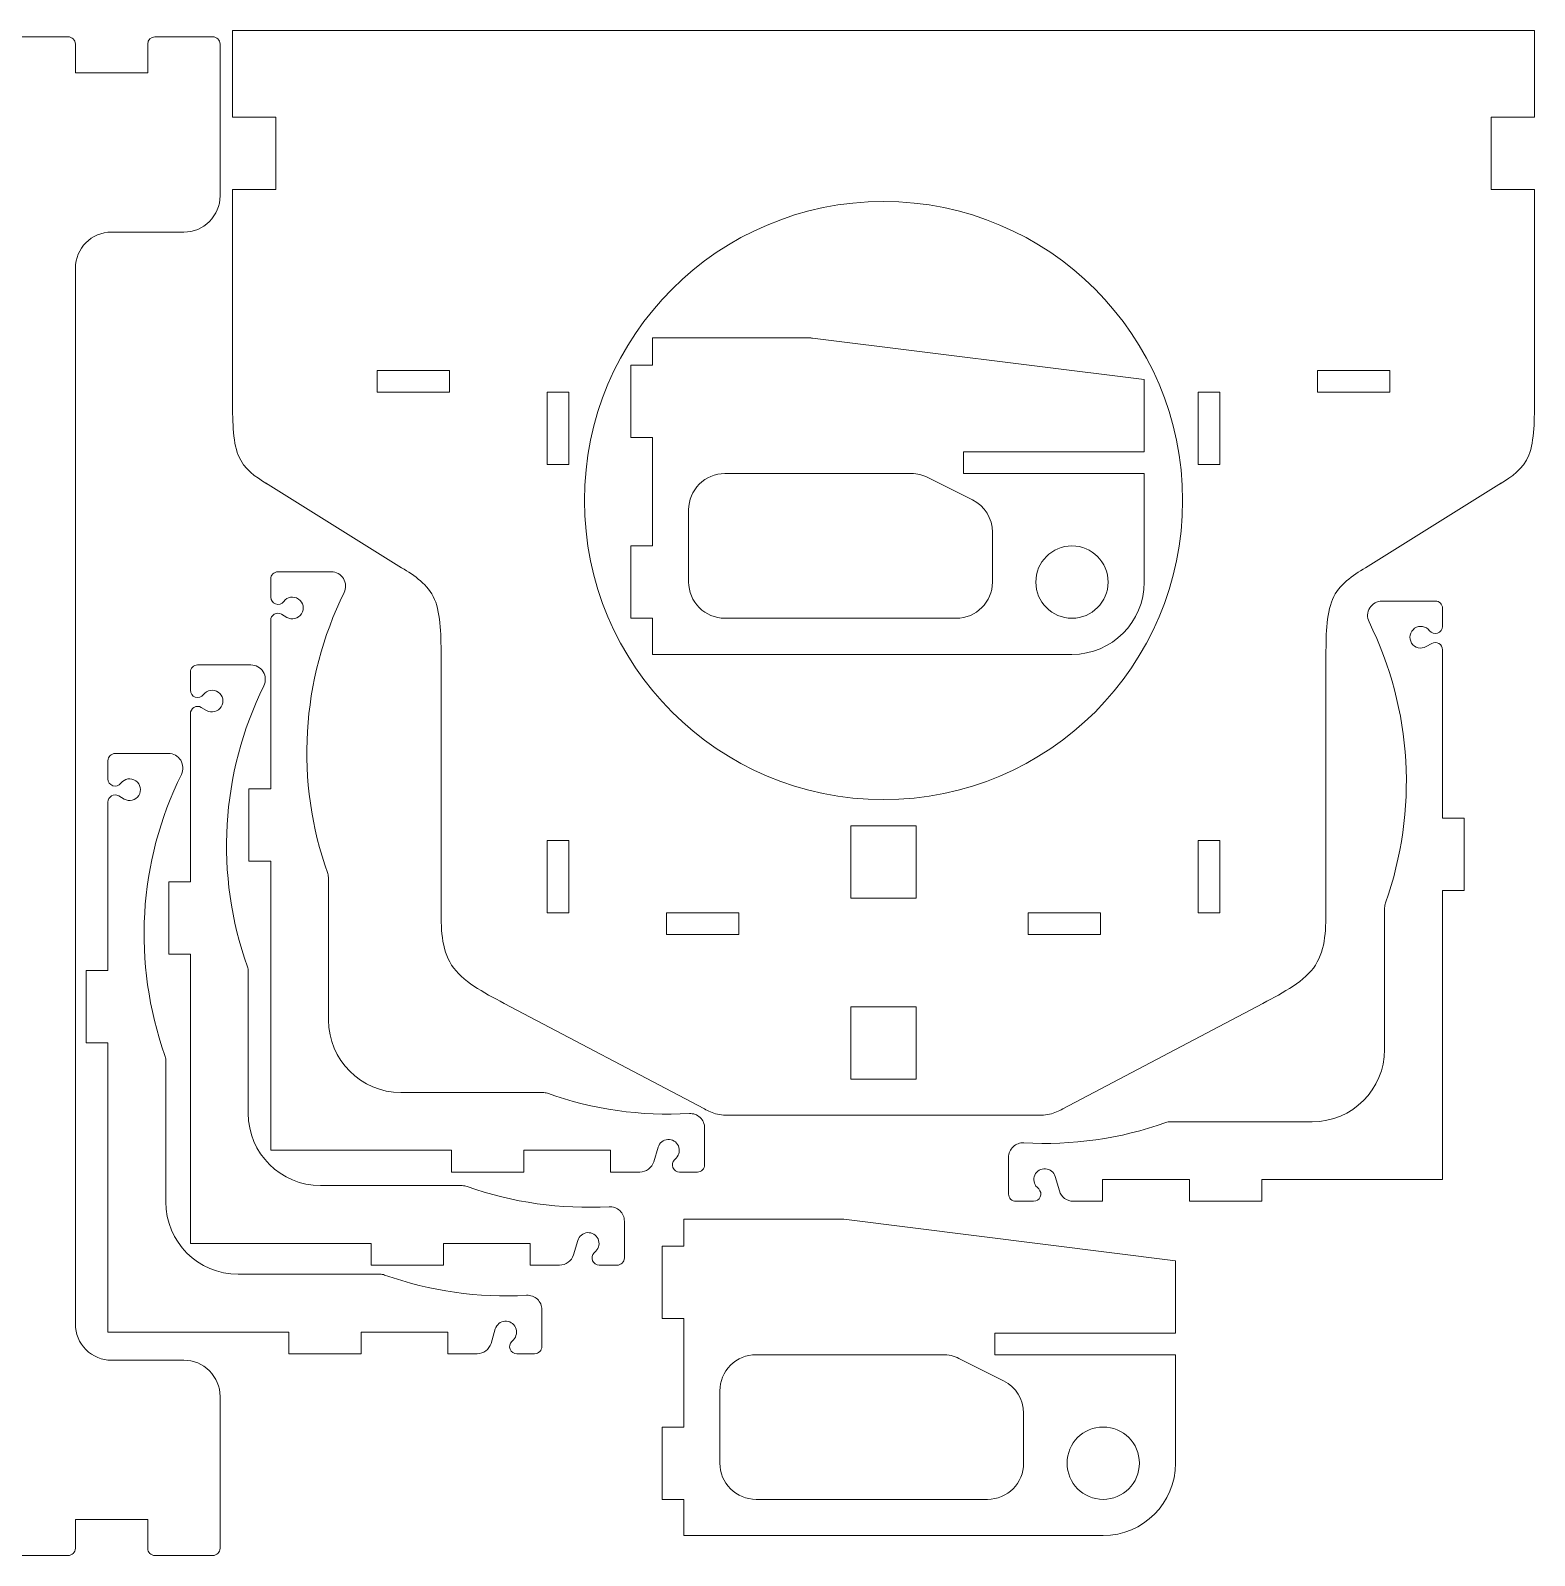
# Model space of a CAD drawing. Header units: millimetres. Extents: x -288 to 276, y -577 to 587.
# Drawn here: x -112.1 to 95.8, y 160.1 to 371 of the extents above; entities that cross this region are included whole.
import ezdxf

# ---------------------------------------------------------------- set-up
doc = ezdxf.new("R2010")
doc.units = ezdxf.units.MM
doc.header["$MEASUREMENT"] = 0
doc.layers.add('3mm Main Internal Structure', color=7, linetype='Continuous')

msp = doc.modelspace()

# ---------------------------------------------------------------- linework, layer by layer
at = {"layer": '3mm Main Internal Structure', "color": 114, "lineweight": 9}
for points, knots in [([(-114.8914, 370.0773), (-115.4436, 370.0773), (-115.8914, 369.6296), (-115.8914, 369.0773), (-115.8914, 369.0773), (-115.8914, 369.0773), (-115.8914, 161.0773), (-115.8914, 161.0773), (-115.8914, 161.0773), (-115.8914, 160.8121), (-115.786, 160.5577), (-115.5985, 160.3702), (-115.5985, 160.3702), (-115.4109, 160.1827), (-115.1566, 160.0773), (-114.8914, 160.0773), (-114.8914, 160.0773), (-114.8914, 160.0773), (-106.8914, 160.0773), (-106.8914, 160.0773), (-106.8914, 160.0773), (-106.6261, 160.0773), (-106.3718, 160.1827), (-106.1843, 160.3702), (-106.1843, 160.3702), (-105.9967, 160.5577), (-105.8914, 160.8121), (-105.8914, 161.0773), (-105.8914, 161.0773), (-105.8914, 161.0773), (-105.8914, 165.0773), (-105.8914, 165.0773), (-105.8914, 165.0773), (-105.8914, 165.0773), (-95.8914, 165.0773), (-95.8914, 165.0773), (-95.8914, 165.0773), (-95.8914, 165.0773), (-95.8914, 161.0773), (-95.8914, 161.0773), (-95.8914, 161.0773), (-95.8914, 160.8121), (-95.786, 160.5577), (-95.5985, 160.3702), (-95.5985, 160.3702), (-95.4109, 160.1827), (-95.1566, 160.0773), (-94.8914, 160.0773), (-94.8914, 160.0773), (-94.8914, 160.0773), (-86.8914, 160.0773), (-86.8914, 160.0773), (-86.8914, 160.0773), (-86.6261, 160.0773), (-86.3718, 160.1827), (-86.1843, 160.3702), (-86.1843, 160.3702), (-85.9967, 160.5577), (-85.8914, 160.8121), (-85.8914, 161.0773), (-85.8914, 161.0773), (-85.8914, 161.0773), (-85.8914, 182.0773), (-85.8914, 182.0773), (-85.8914, 182.0773), (-85.8914, 183.4034), (-86.4181, 184.6752), (-87.3558, 185.6128), (-87.3558, 185.6128), (-88.2935, 186.5505), (-89.5653, 187.0773), (-90.8914, 187.0773), (-90.8914, 187.0773), (-90.8914, 187.0773), (-100.8914, 187.0773), (-100.8914, 187.0773), (-100.8914, 187.0773), (-102.2174, 187.0773), (-103.4892, 187.6041), (-104.4269, 188.5418), (-104.4269, 188.5418), (-105.3646, 189.4794), (-105.8914, 190.7512), (-105.8914, 192.0773), (-105.8914, 192.0773), (-105.8914, 192.0773), (-105.8914, 338.0773), (-105.8914, 338.0773), (-105.8914, 338.0773), (-105.8914, 340.8387), (-103.6528, 343.0773), (-100.8914, 343.0773), (-100.8914, 343.0773), (-100.8914, 343.0773), (-90.8914, 343.0773), (-90.8914, 343.0773), (-90.8914, 343.0773), (-89.5653, 343.0773), (-88.2935, 343.6041), (-87.3558, 344.5418), (-87.3558, 344.5418), (-86.4181, 345.4794), (-85.8914, 346.7512), (-85.8914, 348.0773), (-85.8914, 348.0773), (-85.8914, 348.0773), (-85.8914, 369.0773), (-85.8914, 369.0773), (-85.8914, 369.0773), (-85.8914, 369.3425), (-85.9967, 369.5969), (-86.1843, 369.7844), (-86.1843, 369.7844), (-86.3718, 369.9719), (-86.6261, 370.0773), (-86.8914, 370.0773), (-86.8914, 370.0773), (-86.8914, 370.0773), (-94.8914, 370.0773), (-94.8914, 370.0773), (-94.8914, 370.0773), (-95.4436, 370.0773), (-95.8914, 369.6296), (-95.8914, 369.0773), (-95.8914, 369.0773), (-95.8914, 369.0773), (-95.8914, 365.0773), (-95.8914, 365.0773), (-95.8914, 365.0773), (-95.8914, 365.0773), (-105.8914, 365.0773), (-105.8914, 365.0773), (-105.8914, 365.0773), (-105.8914, 365.0773), (-105.8914, 369.0773), (-105.8914, 369.0773), (-105.8914, 369.0773), (-105.8914, 369.3425), (-105.9967, 369.5969), (-106.1843, 369.7844), (-106.1843, 369.7844), (-106.3718, 369.9719), (-106.6261, 370.0773), (-106.8914, 370.0773), (-106.8914, 370.0773), (-106.8914, 370.0773), (-114.8914, 370.0773), (-114.8914, 370.0773)], [0, 0, 0, 0, 0.02631579, 0.02631579, 0.02631579, 0.02631579, 0.05263158, 0.05263158, 0.05263158, 0.05263158, 0.07894737, 0.07894737, 0.07894737, 0.07894737, 0.10526316, 0.10526316, 0.10526316, 0.10526316, 0.13157895, 0.13157895, 0.13157895, 0.13157895, 0.15789474, 0.15789474, 0.15789474, 0.15789474, 0.18421053, 0.18421053, 0.18421053, 0.18421053, 0.21052632, 0.21052632, 0.21052632, 0.21052632, 0.23684211, 0.23684211, 0.23684211, 0.23684211, 0.26315789, 0.26315789, 0.26315789, 0.26315789, 0.28947368, 0.28947368, 0.28947368, 0.28947368, 0.31578947, 0.31578947, 0.31578947, 0.31578947, 0.34210526, 0.34210526, 0.34210526, 0.34210526, 0.36842105, 0.36842105, 0.36842105, 0.36842105, 0.39473684, 0.39473684, 0.39473684, 0.39473684, 0.42105263, 0.42105263, 0.42105263, 0.42105263, 0.44736842, 0.44736842, 0.44736842, 0.44736842, 0.47368421, 0.47368421, 0.47368421, 0.47368421, 0.5, 0.5, 0.5, 0.5, 0.52631579, 0.52631579, 0.52631579, 0.52631579, 0.55263158, 0.55263158, 0.55263158, 0.55263158, 0.57894737, 0.57894737, 0.57894737, 0.57894737, 0.60526316, 0.60526316, 0.60526316, 0.60526316, 0.63157895, 0.63157895, 0.63157895, 0.63157895, 0.65789474, 0.65789474, 0.65789474, 0.65789474, 0.68421053, 0.68421053, 0.68421053, 0.68421053, 0.71052632, 0.71052632, 0.71052632, 0.71052632, 0.73684211, 0.73684211, 0.73684211, 0.73684211, 0.76315789, 0.76315789, 0.76315789, 0.76315789, 0.78947368, 0.78947368, 0.78947368, 0.78947368, 0.81578947, 0.81578947, 0.81578947, 0.81578947, 0.84210526, 0.84210526, 0.84210526, 0.84210526, 0.86842105, 0.86842105, 0.86842105, 0.86842105, 0.89473684, 0.89473684, 0.89473684, 0.89473684, 0.92105263, 0.92105263, 0.92105263, 0.92105263, 0.94736842, 0.94736842, 0.94736842, 0.94736842, 1, 1, 1, 1]), ([(91.1032, 308.278), (92.6826, 309.2618), (94.262, 310.2457), (95.0517, 312.2367), (95.0517, 312.2367), (95.8414, 314.2277), (95.8414, 317.2259), (95.8414, 320.2241), (95.8414, 320.2241), (95.8414, 320.2241), (95.8413, 348.953), (95.8413, 348.953), (95.8413, 348.953), (95.8413, 348.953), (89.8413, 348.953), (89.8413, 348.953), (89.8413, 348.953), (89.8413, 348.953), (89.8413, 358.953), (89.8413, 358.953), (89.8413, 358.953), (89.8413, 358.953), (95.8413, 358.953), (95.8413, 358.953), (95.8413, 358.953), (95.8413, 358.953), (95.8413, 370.9531), (95.8413, 370.9531), (95.8413, 370.9531), (95.8413, 370.9531), (-84.1586, 370.9531), (-84.1586, 370.9531), (-84.1586, 370.9531), (-84.1586, 370.9531), (-84.1586, 358.953), (-84.1586, 358.953), (-84.1586, 358.953), (-84.1586, 358.953), (-78.1586, 358.953), (-78.1586, 358.953), (-78.1586, 358.953), (-78.1586, 358.953), (-78.1586, 348.953), (-78.1586, 348.953), (-78.1586, 348.953), (-78.1586, 348.953), (-84.1585, 348.953), (-84.1585, 348.953), (-84.1585, 348.953), (-84.1585, 348.953), (-84.1587, 320.2241), (-84.1587, 320.2241), (-84.1587, 320.2241), (-84.1587, 317.2259), (-84.1587, 314.2277), (-83.369, 312.2367), (-83.369, 312.2367), (-82.5793, 310.2457), (-80.9999, 309.2618), (-79.4205, 308.278), (-79.4205, 308.278), (-79.4205, 308.278), (-79.6097, 308.396), (-79.6097, 308.396), (-79.6097, 308.396), (-79.6097, 308.396), (-60.7923, 296.6739), (-60.7923, 296.6739), (-60.7923, 296.6739), (-58.9711, 295.5394), (-57.1498, 294.405), (-56.2392, 292.2925), (-56.2392, 292.2925), (-55.3286, 290.1801), (-55.3286, 287.0897), (-55.3286, 283.9993), (-55.3286, 283.9993), (-55.3286, 283.9993), (-55.3286, 249.8236), (-55.3286, 249.8236), (-55.3286, 249.8236), (-55.3286, 246.8908), (-55.3286, 243.9579), (-53.8733, 241.7238), (-53.8733, 241.7238), (-52.4179, 239.4897), (-49.5072, 237.9544), (-46.5965, 236.419), (-46.5965, 236.419), (-46.5965, 236.419), (-18.9337, 221.8271), (-18.9337, 221.8271), (-18.9337, 221.8271), (-18.3815, 221.5358), (-17.8293, 221.2445), (-17.1262, 221.0989), (-17.1262, 221.0989), (-16.4231, 220.9532), (-15.569, 220.9532), (-14.715, 220.9532), (-14.715, 220.9532), (-14.715, 220.9532), (26.3977, 220.9532), (26.3977, 220.9532), (26.3977, 220.9532), (27.2517, 220.9532), (28.1058, 220.9532), (28.8089, 221.0989), (28.8089, 221.0989), (29.512, 221.2445), (30.0642, 221.5358), (30.6164, 221.8271), (30.6164, 221.8271), (30.6164, 221.8271), (58.2792, 236.419), (58.2792, 236.419), (58.2792, 236.419), (61.1899, 237.9544), (64.1006, 239.4897), (65.556, 241.7238), (65.556, 241.7238), (67.0113, 243.9579), (67.0113, 246.8908), (67.0113, 249.8236), (67.0113, 249.8236), (67.0113, 249.8236), (67.0113, 283.9993), (67.0113, 283.9993), (67.0113, 283.9993), (67.0113, 287.0897), (67.0113, 290.1801), (67.9219, 292.2925), (67.9219, 292.2925), (68.8325, 294.405), (70.6538, 295.5394), (72.475, 296.6739), (72.475, 296.6739), (72.475, 296.6739), (91.2924, 308.396), (91.2924, 308.396), (91.2924, 308.396), (91.2924, 308.396), (91.1032, 308.278), (91.1032, 308.278)], [0, 0, 0, 0, 0.02702703, 0.02702703, 0.02702703, 0.02702703, 0.05405405, 0.05405405, 0.05405405, 0.05405405, 0.08108108, 0.08108108, 0.08108108, 0.08108108, 0.10810811, 0.10810811, 0.10810811, 0.10810811, 0.13513514, 0.13513514, 0.13513514, 0.13513514, 0.16216216, 0.16216216, 0.16216216, 0.16216216, 0.18918919, 0.18918919, 0.18918919, 0.18918919, 0.21621622, 0.21621622, 0.21621622, 0.21621622, 0.24324324, 0.24324324, 0.24324324, 0.24324324, 0.27027027, 0.27027027, 0.27027027, 0.27027027, 0.2972973, 0.2972973, 0.2972973, 0.2972973, 0.32432432, 0.32432432, 0.32432432, 0.32432432, 0.35135135, 0.35135135, 0.35135135, 0.35135135, 0.37837838, 0.37837838, 0.37837838, 0.37837838, 0.40540541, 0.40540541, 0.40540541, 0.40540541, 0.43243243, 0.43243243, 0.43243243, 0.43243243, 0.45945946, 0.45945946, 0.45945946, 0.45945946, 0.48648649, 0.48648649, 0.48648649, 0.48648649, 0.51351351, 0.51351351, 0.51351351, 0.51351351, 0.54054054, 0.54054054, 0.54054054, 0.54054054, 0.56756757, 0.56756757, 0.56756757, 0.56756757, 0.59459459, 0.59459459, 0.59459459, 0.59459459, 0.62162162, 0.62162162, 0.62162162, 0.62162162, 0.64864865, 0.64864865, 0.64864865, 0.64864865, 0.67567568, 0.67567568, 0.67567568, 0.67567568, 0.7027027, 0.7027027, 0.7027027, 0.7027027, 0.72972973, 0.72972973, 0.72972973, 0.72972973, 0.75675676, 0.75675676, 0.75675676, 0.75675676, 0.78378378, 0.78378378, 0.78378378, 0.78378378, 0.81081081, 0.81081081, 0.81081081, 0.81081081, 0.83783784, 0.83783784, 0.83783784, 0.83783784, 0.86486486, 0.86486486, 0.86486486, 0.86486486, 0.89189189, 0.89189189, 0.89189189, 0.89189189, 0.91891892, 0.91891892, 0.91891892, 0.91891892, 0.94594595, 0.94594595, 0.94594595, 0.94594595, 1, 1, 1, 1]), ([(47.1913, 305.9528), (47.1913, 328.79), (28.6784, 347.303), (5.8414, 347.303), (5.8414, 347.303), (-16.9954, 347.3031), (-35.5085, 328.7901), (-35.5085, 305.9532), (-35.5085, 305.9532), (-35.5086, 283.1163), (-16.9957, 264.6032), (5.8413, 264.6032), (5.8413, 264.6032), (28.6781, 264.6031), (47.1912, 283.116), (47.1913, 305.9528)], [0, 0, 0, 0, 0.2, 0.2, 0.2, 0.2, 0.4, 0.4, 0.4, 0.4, 0.6, 0.6, 0.6, 0.6, 1, 1, 1, 1]), ([(41.8961, 294.6836), (41.8961, 294.6836), (41.8961, 309.6836), (41.8961, 309.6836), (41.8961, 309.6836), (41.8961, 309.6836), (16.8961, 309.6836), (16.8961, 309.6836), (16.8961, 309.6836), (16.8961, 309.6836), (16.8961, 312.6836), (16.8961, 312.6836), (16.8961, 312.6836), (16.8961, 312.6836), (41.8961, 312.6836), (41.8961, 312.6836), (41.8961, 312.6836), (41.8961, 312.6836), (41.8961, 322.6836), (41.8961, 322.6836), (41.8961, 322.6836), (41.8961, 322.6836), (-3.9803, 328.4182), (-3.9803, 328.4182), (-3.9803, 328.4182), (-4.0626, 328.4284), (-4.1454, 328.4336), (-4.2284, 328.4336), (-4.2284, 328.4336), (-4.2284, 328.4336), (-26.1039, 328.4336), (-26.1039, 328.4336), (-26.1039, 328.4336), (-26.1039, 328.4336), (-26.1039, 324.6836), (-26.1039, 324.6836), (-26.1039, 324.6836), (-26.1039, 324.6836), (-29.1039, 324.6836), (-29.1039, 324.6836), (-29.1039, 324.6836), (-29.1039, 324.6836), (-29.1039, 314.6836), (-29.1039, 314.6836), (-29.1039, 314.6836), (-29.1039, 314.6836), (-26.1039, 314.6836), (-26.1039, 314.6836), (-26.1039, 314.6836), (-26.1039, 314.6836), (-26.1039, 299.6836), (-26.1039, 299.6836), (-26.1039, 299.6836), (-26.1039, 299.6836), (-29.1039, 299.6836), (-29.1039, 299.6836), (-29.1039, 299.6836), (-29.1039, 299.6836), (-29.1039, 289.6836), (-29.1039, 289.6836), (-29.1039, 289.6836), (-29.1039, 289.6836), (-26.1039, 289.6836), (-26.1039, 289.6836), (-26.1039, 289.6836), (-26.1039, 289.6836), (-26.1039, 284.6836), (-26.1039, 284.6836), (-26.1039, 284.6836), (-26.1039, 284.6836), (31.8962, 284.6836), (31.8962, 284.6836), (31.8962, 284.6836), (37.419, 284.6836), (41.8961, 289.1608), (41.8961, 294.6836)], [0, 0, 0, 0, 0.05, 0.05, 0.05, 0.05, 0.1, 0.1, 0.1, 0.1, 0.15, 0.15, 0.15, 0.15, 0.2, 0.2, 0.2, 0.2, 0.25, 0.25, 0.25, 0.25, 0.3, 0.3, 0.3, 0.3, 0.35, 0.35, 0.35, 0.35, 0.4, 0.4, 0.4, 0.4, 0.45, 0.45, 0.45, 0.45, 0.5, 0.5, 0.5, 0.5, 0.55, 0.55, 0.55, 0.55, 0.6, 0.6, 0.6, 0.6, 0.65, 0.65, 0.65, 0.65, 0.7, 0.7, 0.7, 0.7, 0.75, 0.75, 0.75, 0.75, 0.8, 0.8, 0.8, 0.8, 0.85, 0.85, 0.85, 0.85, 0.9, 0.9, 0.9, 0.9, 1, 1, 1, 1]), ([(-64.1586, 320.953), (-64.1586, 320.953), (-64.1586, 323.953), (-64.1586, 323.953), (-64.1586, 323.953), (-64.1586, 323.953), (-54.1586, 323.953), (-54.1586, 323.953), (-54.1586, 323.953), (-54.1586, 323.953), (-54.1586, 320.953), (-54.1586, 320.953), (-54.1586, 320.953), (-54.1586, 320.953), (-64.1586, 320.953), (-64.1586, 320.953)], [0, 0, 0, 0, 0.2, 0.2, 0.2, 0.2, 0.4, 0.4, 0.4, 0.4, 0.6, 0.6, 0.6, 0.6, 1, 1, 1, 1]), ([(65.8413, 320.9531), (65.8413, 320.9531), (65.8413, 323.953), (65.8413, 323.953), (65.8413, 323.953), (65.8413, 323.953), (75.8413, 323.953), (75.8413, 323.953), (75.8413, 323.953), (75.8413, 323.953), (75.8413, 320.9531), (75.8413, 320.9531), (75.8413, 320.9531), (75.8413, 320.9531), (65.8413, 320.9531), (65.8413, 320.9531)], [0, 0, 0, 0, 0.2, 0.2, 0.2, 0.2, 0.4, 0.4, 0.4, 0.4, 0.6, 0.6, 0.6, 0.6, 1, 1, 1, 1]), ([(-40.6585, 310.953), (-40.6585, 310.953), (-40.6585, 320.9531), (-40.6585, 320.9531), (-40.6585, 320.9531), (-40.6585, 320.9531), (-37.6585, 320.9531), (-37.6585, 320.9531), (-37.6585, 320.9531), (-37.6585, 320.9531), (-37.6585, 310.953), (-37.6585, 310.953), (-37.6585, 310.953), (-37.6585, 310.953), (-40.6585, 310.953), (-40.6585, 310.953)], [0, 0, 0, 0, 0.2, 0.2, 0.2, 0.2, 0.4, 0.4, 0.4, 0.4, 0.6, 0.6, 0.6, 0.6, 1, 1, 1, 1]), ([(49.3413, 310.953), (49.3413, 310.953), (49.3413, 320.9531), (49.3413, 320.9531), (49.3413, 320.9531), (49.3413, 320.9531), (52.3413, 320.9531), (52.3413, 320.9531), (52.3413, 320.9531), (52.3413, 320.9531), (52.3413, 310.953), (52.3413, 310.953), (52.3413, 310.953), (52.3413, 310.953), (49.3413, 310.953), (49.3413, 310.953)], [0, 0, 0, 0, 0.2, 0.2, 0.2, 0.2, 0.4, 0.4, 0.4, 0.4, 0.6, 0.6, 0.6, 0.6, 1, 1, 1, 1]), ([(20.8961, 294.6836), (20.8961, 294.6836), (20.8961, 301.5934), (20.8961, 301.5934), (20.8961, 301.5934), (20.8961, 303.4873), (19.8261, 305.2186), (18.1322, 306.0656), (18.1322, 306.0656), (18.1322, 306.0656), (11.9519, 309.1557), (11.9519, 309.1557), (11.9519, 309.1557), (11.2576, 309.5029), (10.492, 309.6836), (9.7158, 309.6836), (9.7158, 309.6836), (9.7158, 309.6836), (-16.1039, 309.6836), (-16.1039, 309.6836), (-16.1039, 309.6836), (-17.4299, 309.6836), (-18.7017, 309.1568), (-19.6394, 308.2191), (-19.6394, 308.2191), (-20.5771, 307.2815), (-21.1039, 306.0097), (-21.1039, 304.6836), (-21.1039, 304.6836), (-21.1039, 304.6836), (-21.1039, 294.6836), (-21.1039, 294.6836), (-21.1039, 294.6836), (-21.1039, 293.3575), (-20.5771, 292.0857), (-19.6394, 291.1481), (-19.6394, 291.1481), (-18.7017, 290.2104), (-17.4299, 289.6836), (-16.1039, 289.6836), (-16.1039, 289.6836), (-16.1039, 289.6836), (15.8962, 289.6836), (15.8962, 289.6836), (15.8962, 289.6836), (18.6576, 289.6836), (20.8961, 291.9222), (20.8961, 294.6836)], [0, 0, 0, 0, 0.07692308, 0.07692308, 0.07692308, 0.07692308, 0.15384615, 0.15384615, 0.15384615, 0.15384615, 0.23076923, 0.23076923, 0.23076923, 0.23076923, 0.30769231, 0.30769231, 0.30769231, 0.30769231, 0.38461538, 0.38461538, 0.38461538, 0.38461538, 0.46153846, 0.46153846, 0.46153846, 0.46153846, 0.53846154, 0.53846154, 0.53846154, 0.53846154, 0.61538462, 0.61538462, 0.61538462, 0.61538462, 0.69230769, 0.69230769, 0.69230769, 0.69230769, 0.76923077, 0.76923077, 0.76923077, 0.76923077, 0.84615385, 0.84615385, 0.84615385, 0.84615385, 1, 1, 1, 1]), ([(31.8961, 289.6836), (29.1347, 289.6836), (26.8961, 291.9222), (26.8961, 294.6836), (26.8961, 294.6836), (26.8961, 297.445), (29.1347, 299.6836), (31.8961, 299.6836), (31.8961, 299.6836), (34.6575, 299.6836), (36.8961, 297.445), (36.8961, 294.6836), (36.8961, 294.6836), (36.8961, 291.9222), (34.6576, 289.6836), (31.8962, 289.6836)], [0, 0, 0, 0, 0.2, 0.2, 0.2, 0.2, 0.4, 0.4, 0.4, 0.4, 0.6, 0.6, 0.6, 0.6, 1, 1, 1, 1]), ([(-68.8298, 295.16), (-69.1948, 295.747), (-69.837, 296.1039), (-70.5282, 296.1039), (-70.5282, 296.1039), (-70.5282, 296.1039), (-77.8913, 296.1039), (-77.8913, 296.1039), (-77.8913, 296.1039), (-78.1566, 296.1039), (-78.4109, 295.9985), (-78.5985, 295.811), (-78.5985, 295.811), (-78.786, 295.6235), (-78.8913, 295.3691), (-78.8913, 295.1039), (-78.8913, 295.1039), (-78.8913, 295.1039), (-78.8913, 292.6039), (-78.8913, 292.6039), (-78.8913, 292.6039), (-78.8913, 292.1734), (-78.6159, 291.7913), (-78.2076, 291.6552), (-78.2076, 291.6552), (-77.7992, 291.5191), (-77.3496, 291.6595), (-77.0913, 292.0039), (-77.0913, 292.0039), (-76.6083, 292.648), (-75.7029, 292.7958), (-75.04, 292.3389), (-75.04, 292.3389), (-74.3771, 291.8819), (-74.1932, 290.9832), (-74.6233, 290.3026), (-74.6233, 290.3026), (-75.0534, 289.622), (-75.9441, 289.4023), (-76.6413, 289.8048), (-76.6413, 289.8048), (-76.6413, 289.8048), (-77.3913, 290.2379), (-77.3913, 290.2379), (-77.3913, 290.2379), (-77.7007, 290.4165), (-78.0819, 290.4165), (-78.3913, 290.2379), (-78.3913, 290.2379), (-78.7007, 290.0592), (-78.8913, 289.7291), (-78.8913, 289.3718), (-78.8913, 289.3718), (-78.8913, 289.3718), (-78.8913, 266.1039), (-78.8913, 266.1039), (-78.8913, 266.1039), (-78.8913, 266.1039), (-81.8913, 266.1039), (-81.8913, 266.1039), (-81.8913, 266.1039), (-81.8913, 266.1039), (-81.8913, 256.1039), (-81.8913, 256.1039), (-81.8913, 256.1039), (-81.8913, 256.1039), (-78.8913, 256.1039), (-78.8913, 256.1039), (-78.8913, 256.1039), (-78.8913, 256.1039), (-78.8913, 216.1039), (-78.8913, 216.1039), (-78.8913, 216.1039), (-78.8913, 216.1039), (-53.8913, 216.1039), (-53.8913, 216.1039), (-53.8913, 216.1039), (-53.8913, 216.1039), (-53.8913, 213.1039), (-53.8913, 213.1039), (-53.8913, 213.1039), (-53.8913, 213.1039), (-43.8913, 213.1039), (-43.8913, 213.1039), (-43.8913, 213.1039), (-43.8913, 213.1039), (-43.8913, 216.1039), (-43.8913, 216.1039), (-43.8913, 216.1039), (-43.8913, 216.1039), (-31.8913, 216.1039), (-31.8913, 216.1039), (-31.8913, 216.1039), (-31.8913, 216.1039), (-31.8913, 213.1039), (-31.8913, 213.1039), (-31.8913, 213.1039), (-31.8913, 213.1039), (-27.8411, 213.1039), (-27.8411, 213.1039), (-27.8411, 213.1039), (-26.9564, 213.1039), (-26.1768, 213.6851), (-25.9243, 214.533), (-25.9243, 214.533), (-25.9243, 214.533), (-25.3289, 216.532), (-25.3289, 216.532), (-25.3289, 216.532), (-25.1504, 217.1315), (-24.6186, 217.5573), (-23.9945, 217.6003), (-23.9945, 217.6003), (-23.3705, 217.6434), (-22.7852, 217.2946), (-22.5261, 216.7252), (-22.5261, 216.7252), (-22.267, 216.1559), (-22.3884, 215.4855), (-22.8307, 215.0432), (-22.8307, 215.0432), (-22.8307, 215.0432), (-23.0629, 214.811), (-23.0629, 214.811), (-23.0629, 214.811), (-23.3489, 214.525), (-23.4345, 214.0949), (-23.2797, 213.7212), (-23.2797, 213.7212), (-23.1249, 213.3475), (-22.7603, 213.1039), (-22.3558, 213.1039), (-22.3558, 213.1039), (-22.3558, 213.1039), (-19.8913, 213.1039), (-19.8913, 213.1039), (-19.8913, 213.1039), (-19.6261, 213.1039), (-19.3718, 213.2092), (-19.1842, 213.3968), (-19.1842, 213.3968), (-18.9967, 213.5843), (-18.8913, 213.8387), (-18.8913, 214.1039), (-18.8913, 214.1039), (-18.8913, 214.1039), (-18.8913, 219.1905), (-18.8913, 219.1905), (-18.8913, 219.1905), (-18.8913, 219.741), (-19.1182, 220.2671), (-19.5185, 220.6449), (-19.5185, 220.6449), (-19.9188, 221.0228), (-20.4572, 221.2189), (-21.0067, 221.1872), (-21.0067, 221.1872), (-27.6688, 220.8022), (-34.3405, 221.7547), (-40.6287, 223.9885), (-40.6287, 223.9885), (-40.8437, 224.0649), (-41.0701, 224.1039), (-41.2982, 224.1039), (-41.2982, 224.1039), (-41.2982, 224.1039), (-60.8913, 224.1039), (-60.8913, 224.1039), (-60.8913, 224.1039), (-66.4142, 224.1039), (-70.8913, 228.581), (-70.8913, 234.1038), (-70.8913, 234.1038), (-70.8913, 234.1038), (-70.8913, 253.697), (-70.8913, 253.697), (-70.8913, 253.697), (-70.8913, 253.9251), (-70.9304, 254.1515), (-71.0067, 254.3665), (-71.0067, 254.3665), (-75.5276, 267.0927), (-74.7081, 281.1065), (-68.7346, 293.219), (-68.7346, 293.219), (-68.4288, 293.8392), (-68.4648, 294.573), (-68.8298, 295.16)], [0, 0, 0, 0, 0.02083333, 0.02083333, 0.02083333, 0.02083333, 0.04166667, 0.04166667, 0.04166667, 0.04166667, 0.0625, 0.0625, 0.0625, 0.0625, 0.08333333, 0.08333333, 0.08333333, 0.08333333, 0.10416667, 0.10416667, 0.10416667, 0.10416667, 0.125, 0.125, 0.125, 0.125, 0.14583333, 0.14583333, 0.14583333, 0.14583333, 0.16666667, 0.16666667, 0.16666667, 0.16666667, 0.1875, 0.1875, 0.1875, 0.1875, 0.20833333, 0.20833333, 0.20833333, 0.20833333, 0.22916667, 0.22916667, 0.22916667, 0.22916667, 0.25, 0.25, 0.25, 0.25, 0.27083333, 0.27083333, 0.27083333, 0.27083333, 0.29166667, 0.29166667, 0.29166667, 0.29166667, 0.3125, 0.3125, 0.3125, 0.3125, 0.33333333, 0.33333333, 0.33333333, 0.33333333, 0.35416667, 0.35416667, 0.35416667, 0.35416667, 0.375, 0.375, 0.375, 0.375, 0.39583333, 0.39583333, 0.39583333, 0.39583333, 0.41666667, 0.41666667, 0.41666667, 0.41666667, 0.4375, 0.4375, 0.4375, 0.4375, 0.45833333, 0.45833333, 0.45833333, 0.45833333, 0.47916667, 0.47916667, 0.47916667, 0.47916667, 0.5, 0.5, 0.5, 0.5, 0.52083333, 0.52083333, 0.52083333, 0.52083333, 0.54166667, 0.54166667, 0.54166667, 0.54166667, 0.5625, 0.5625, 0.5625, 0.5625, 0.58333333, 0.58333333, 0.58333333, 0.58333333, 0.60416667, 0.60416667, 0.60416667, 0.60416667, 0.625, 0.625, 0.625, 0.625, 0.64583333, 0.64583333, 0.64583333, 0.64583333, 0.66666667, 0.66666667, 0.66666667, 0.66666667, 0.6875, 0.6875, 0.6875, 0.6875, 0.70833333, 0.70833333, 0.70833333, 0.70833333, 0.72916667, 0.72916667, 0.72916667, 0.72916667, 0.75, 0.75, 0.75, 0.75, 0.77083333, 0.77083333, 0.77083333, 0.77083333, 0.79166667, 0.79166667, 0.79166667, 0.79166667, 0.8125, 0.8125, 0.8125, 0.8125, 0.83333333, 0.83333333, 0.83333333, 0.83333333, 0.85416667, 0.85416667, 0.85416667, 0.85416667, 0.875, 0.875, 0.875, 0.875, 0.89583333, 0.89583333, 0.89583333, 0.89583333, 0.91666667, 0.91666667, 0.91666667, 0.91666667, 0.9375, 0.9375, 0.9375, 0.9375, 0.95833333, 0.95833333, 0.95833333, 0.95833333, 1, 1, 1, 1]), ([(73.0632, 291.1118), (73.4282, 291.6988), (74.0704, 292.0557), (74.7616, 292.0557), (74.7616, 292.0557), (74.7616, 292.0557), (82.1247, 292.0557), (82.1247, 292.0557), (82.1247, 292.0557), (82.39, 292.0557), (82.6443, 291.9503), (82.8319, 291.7628), (82.8319, 291.7628), (83.0194, 291.5753), (83.1247, 291.3209), (83.1247, 291.0557), (83.1247, 291.0557), (83.1247, 291.0557), (83.1247, 288.5557), (83.1247, 288.5557), (83.1247, 288.5557), (83.1247, 288.1252), (82.8493, 287.7431), (82.441, 287.607), (82.441, 287.607), (82.0326, 287.4709), (81.583, 287.6113), (81.3247, 287.9557), (81.3247, 287.9557), (80.8417, 288.5998), (79.9363, 288.7476), (79.2734, 288.2907), (79.2734, 288.2907), (78.6105, 287.8337), (78.4266, 286.935), (78.8567, 286.2544), (78.8567, 286.2544), (79.2868, 285.5738), (80.1775, 285.3541), (80.8747, 285.7566), (80.8747, 285.7566), (80.8747, 285.7566), (81.6247, 286.1897), (81.6247, 286.1897), (81.6247, 286.1897), (81.9341, 286.3683), (82.3153, 286.3683), (82.6247, 286.1897), (82.6247, 286.1897), (82.9341, 286.011), (83.1247, 285.6809), (83.1247, 285.3236), (83.1247, 285.3236), (83.1247, 285.3236), (83.1247, 262.0557), (83.1247, 262.0557), (83.1247, 262.0557), (83.1247, 262.0557), (86.1247, 262.0557), (86.1247, 262.0557), (86.1247, 262.0557), (86.1247, 262.0557), (86.1247, 252.0557), (86.1247, 252.0557), (86.1247, 252.0557), (86.1247, 252.0557), (83.1247, 252.0557), (83.1247, 252.0557), (83.1247, 252.0557), (83.1247, 252.0557), (83.1247, 212.0557), (83.1247, 212.0557), (83.1247, 212.0557), (83.1247, 212.0557), (58.1247, 212.0557), (58.1247, 212.0557), (58.1247, 212.0557), (58.1247, 212.0557), (58.1247, 209.0557), (58.1247, 209.0557), (58.1247, 209.0557), (58.1247, 209.0557), (48.1247, 209.0557), (48.1247, 209.0557), (48.1247, 209.0557), (48.1247, 209.0557), (48.1247, 212.0557), (48.1247, 212.0557), (48.1247, 212.0557), (48.1247, 212.0557), (36.1247, 212.0557), (36.1247, 212.0557), (36.1247, 212.0557), (36.1247, 212.0557), (36.1247, 209.0557), (36.1247, 209.0557), (36.1247, 209.0557), (36.1247, 209.0557), (32.0745, 209.0557), (32.0745, 209.0557), (32.0745, 209.0557), (31.1898, 209.0557), (30.4102, 209.6369), (30.1577, 210.4848), (30.1577, 210.4848), (30.1577, 210.4848), (29.5623, 212.4838), (29.5623, 212.4838), (29.5623, 212.4838), (29.3838, 213.0833), (28.852, 213.5091), (28.2279, 213.5521), (28.2279, 213.5521), (27.6039, 213.5952), (27.0186, 213.2464), (26.7595, 212.677), (26.7595, 212.677), (26.5004, 212.1077), (26.6218, 211.4373), (27.0641, 210.995), (27.0641, 210.995), (27.0641, 210.995), (27.2963, 210.7628), (27.2963, 210.7628), (27.2963, 210.7628), (27.5823, 210.4768), (27.6679, 210.0467), (27.5131, 209.673), (27.5131, 209.673), (27.3583, 209.2993), (26.9937, 209.0557), (26.5892, 209.0557), (26.5892, 209.0557), (26.5892, 209.0557), (24.1247, 209.0557), (24.1247, 209.0557), (24.1247, 209.0557), (23.8595, 209.0557), (23.6052, 209.161), (23.4176, 209.3486), (23.4176, 209.3486), (23.2301, 209.5361), (23.1247, 209.7905), (23.1247, 210.0557), (23.1247, 210.0557), (23.1247, 210.0557), (23.1247, 215.1423), (23.1247, 215.1423), (23.1247, 215.1423), (23.1247, 215.6928), (23.3516, 216.2189), (23.7519, 216.5967), (23.7519, 216.5967), (24.1522, 216.9746), (24.6906, 217.1707), (25.2401, 217.139), (25.2401, 217.139), (31.9022, 216.754), (38.5739, 217.7065), (44.8621, 219.9403), (44.8621, 219.9403), (45.0771, 220.0167), (45.3035, 220.0557), (45.5316, 220.0557), (45.5316, 220.0557), (45.5316, 220.0557), (65.1247, 220.0557), (65.1247, 220.0557), (65.1247, 220.0557), (70.6476, 220.0557), (75.1247, 224.5328), (75.1247, 230.0556), (75.1247, 230.0556), (75.1247, 230.0556), (75.1247, 249.6488), (75.1247, 249.6488), (75.1247, 249.6488), (75.1247, 249.8769), (75.1638, 250.1033), (75.2401, 250.3183), (75.2401, 250.3183), (79.761, 263.0445), (78.9415, 277.0583), (72.968, 289.1708), (72.968, 289.1708), (72.6622, 289.791), (72.6982, 290.5248), (73.0632, 291.1118)], [0, 0, 0, 0, 0.02083333, 0.02083333, 0.02083333, 0.02083333, 0.04166667, 0.04166667, 0.04166667, 0.04166667, 0.0625, 0.0625, 0.0625, 0.0625, 0.08333333, 0.08333333, 0.08333333, 0.08333333, 0.10416667, 0.10416667, 0.10416667, 0.10416667, 0.125, 0.125, 0.125, 0.125, 0.14583333, 0.14583333, 0.14583333, 0.14583333, 0.16666667, 0.16666667, 0.16666667, 0.16666667, 0.1875, 0.1875, 0.1875, 0.1875, 0.20833333, 0.20833333, 0.20833333, 0.20833333, 0.22916667, 0.22916667, 0.22916667, 0.22916667, 0.25, 0.25, 0.25, 0.25, 0.27083333, 0.27083333, 0.27083333, 0.27083333, 0.29166667, 0.29166667, 0.29166667, 0.29166667, 0.3125, 0.3125, 0.3125, 0.3125, 0.33333333, 0.33333333, 0.33333333, 0.33333333, 0.35416667, 0.35416667, 0.35416667, 0.35416667, 0.375, 0.375, 0.375, 0.375, 0.39583333, 0.39583333, 0.39583333, 0.39583333, 0.41666667, 0.41666667, 0.41666667, 0.41666667, 0.4375, 0.4375, 0.4375, 0.4375, 0.45833333, 0.45833333, 0.45833333, 0.45833333, 0.47916667, 0.47916667, 0.47916667, 0.47916667, 0.5, 0.5, 0.5, 0.5, 0.52083333, 0.52083333, 0.52083333, 0.52083333, 0.54166667, 0.54166667, 0.54166667, 0.54166667, 0.5625, 0.5625, 0.5625, 0.5625, 0.58333333, 0.58333333, 0.58333333, 0.58333333, 0.60416667, 0.60416667, 0.60416667, 0.60416667, 0.625, 0.625, 0.625, 0.625, 0.64583333, 0.64583333, 0.64583333, 0.64583333, 0.66666667, 0.66666667, 0.66666667, 0.66666667, 0.6875, 0.6875, 0.6875, 0.6875, 0.70833333, 0.70833333, 0.70833333, 0.70833333, 0.72916667, 0.72916667, 0.72916667, 0.72916667, 0.75, 0.75, 0.75, 0.75, 0.77083333, 0.77083333, 0.77083333, 0.77083333, 0.79166667, 0.79166667, 0.79166667, 0.79166667, 0.8125, 0.8125, 0.8125, 0.8125, 0.83333333, 0.83333333, 0.83333333, 0.83333333, 0.85416667, 0.85416667, 0.85416667, 0.85416667, 0.875, 0.875, 0.875, 0.875, 0.89583333, 0.89583333, 0.89583333, 0.89583333, 0.91666667, 0.91666667, 0.91666667, 0.91666667, 0.9375, 0.9375, 0.9375, 0.9375, 0.95833333, 0.95833333, 0.95833333, 0.95833333, 1, 1, 1, 1]), ([(-79.9318, 282.2799), (-80.2968, 282.8669), (-80.939, 283.2238), (-81.6302, 283.2238), (-81.6302, 283.2238), (-81.6302, 283.2238), (-88.9933, 283.2238), (-88.9933, 283.2238), (-88.9933, 283.2238), (-89.2586, 283.2238), (-89.5129, 283.1184), (-89.7005, 282.9309), (-89.7005, 282.9309), (-89.888, 282.7434), (-89.9933, 282.489), (-89.9933, 282.2238), (-89.9933, 282.2238), (-89.9933, 282.2238), (-89.9933, 279.7238), (-89.9933, 279.7238), (-89.9933, 279.7238), (-89.9933, 279.2933), (-89.7179, 278.9112), (-89.3096, 278.7751), (-89.3096, 278.7751), (-88.9012, 278.639), (-88.4516, 278.7794), (-88.1933, 279.1238), (-88.1933, 279.1238), (-87.7103, 279.7679), (-86.8049, 279.9157), (-86.142, 279.4588), (-86.142, 279.4588), (-85.4791, 279.0018), (-85.2952, 278.1031), (-85.7253, 277.4225), (-85.7253, 277.4225), (-86.1554, 276.7419), (-87.0461, 276.5222), (-87.7433, 276.9247), (-87.7433, 276.9247), (-87.7433, 276.9247), (-88.4933, 277.3578), (-88.4933, 277.3578), (-88.4933, 277.3578), (-88.8027, 277.5364), (-89.1839, 277.5364), (-89.4933, 277.3578), (-89.4933, 277.3578), (-89.8027, 277.1791), (-89.9933, 276.849), (-89.9933, 276.4917), (-89.9933, 276.4917), (-89.9933, 276.4917), (-89.9933, 253.2238), (-89.9933, 253.2238), (-89.9933, 253.2238), (-89.9933, 253.2238), (-92.9933, 253.2238), (-92.9933, 253.2238), (-92.9933, 253.2238), (-92.9933, 253.2238), (-92.9933, 243.2238), (-92.9933, 243.2238), (-92.9933, 243.2238), (-92.9933, 243.2238), (-89.9933, 243.2238), (-89.9933, 243.2238), (-89.9933, 243.2238), (-89.9933, 243.2238), (-89.9933, 203.2238), (-89.9933, 203.2238), (-89.9933, 203.2238), (-89.9933, 203.2238), (-64.9933, 203.2238), (-64.9933, 203.2238), (-64.9933, 203.2238), (-64.9933, 203.2238), (-64.9933, 200.2238), (-64.9933, 200.2238), (-64.9933, 200.2238), (-64.9933, 200.2238), (-54.9933, 200.2238), (-54.9933, 200.2238), (-54.9933, 200.2238), (-54.9933, 200.2238), (-54.9933, 203.2238), (-54.9933, 203.2238), (-54.9933, 203.2238), (-54.9933, 203.2238), (-42.9933, 203.2238), (-42.9933, 203.2238), (-42.9933, 203.2238), (-42.9933, 203.2238), (-42.9933, 200.2238), (-42.9933, 200.2238), (-42.9933, 200.2238), (-42.9933, 200.2238), (-38.9431, 200.2238), (-38.9431, 200.2238), (-38.9431, 200.2238), (-38.0584, 200.2238), (-37.2788, 200.805), (-37.0263, 201.6529), (-37.0263, 201.6529), (-37.0263, 201.6529), (-36.4309, 203.6519), (-36.4309, 203.6519), (-36.4309, 203.6519), (-36.2524, 204.2514), (-35.7206, 204.6772), (-35.0965, 204.7202), (-35.0965, 204.7202), (-34.4725, 204.7633), (-33.8872, 204.4145), (-33.6281, 203.8451), (-33.6281, 203.8451), (-33.369, 203.2758), (-33.4904, 202.6054), (-33.9327, 202.1631), (-33.9327, 202.1631), (-33.9327, 202.1631), (-34.1649, 201.9309), (-34.1649, 201.9309), (-34.1649, 201.9309), (-34.4509, 201.6449), (-34.5365, 201.2148), (-34.3817, 200.8411), (-34.3817, 200.8411), (-34.2269, 200.4674), (-33.8623, 200.2238), (-33.4578, 200.2238), (-33.4578, 200.2238), (-33.4578, 200.2238), (-30.9933, 200.2238), (-30.9933, 200.2238), (-30.9933, 200.2238), (-30.7281, 200.2238), (-30.4738, 200.3291), (-30.2862, 200.5167), (-30.2862, 200.5167), (-30.0987, 200.7042), (-29.9933, 200.9586), (-29.9933, 201.2238), (-29.9933, 201.2238), (-29.9933, 201.2238), (-29.9933, 206.3104), (-29.9933, 206.3104), (-29.9933, 206.3104), (-29.9933, 206.8609), (-30.2202, 207.387), (-30.6205, 207.7648), (-30.6205, 207.7648), (-31.0208, 208.1427), (-31.5592, 208.3388), (-32.1087, 208.3071), (-32.1087, 208.3071), (-38.7708, 207.9221), (-45.4425, 208.8746), (-51.7307, 211.1084), (-51.7307, 211.1084), (-51.9457, 211.1848), (-52.1721, 211.2238), (-52.4002, 211.2238), (-52.4002, 211.2238), (-52.4002, 211.2238), (-71.9933, 211.2238), (-71.9933, 211.2238), (-71.9933, 211.2238), (-77.5162, 211.2238), (-81.9933, 215.7009), (-81.9933, 221.2237), (-81.9933, 221.2237), (-81.9933, 221.2237), (-81.9933, 240.8169), (-81.9933, 240.8169), (-81.9933, 240.8169), (-81.9933, 241.045), (-82.0324, 241.2714), (-82.1087, 241.4864), (-82.1087, 241.4864), (-86.6296, 254.2126), (-85.8101, 268.2264), (-79.8366, 280.3389), (-79.8366, 280.3389), (-79.5308, 280.9591), (-79.5668, 281.6929), (-79.9318, 282.2799)], [0, 0, 0, 0, 0.02083333, 0.02083333, 0.02083333, 0.02083333, 0.04166667, 0.04166667, 0.04166667, 0.04166667, 0.0625, 0.0625, 0.0625, 0.0625, 0.08333333, 0.08333333, 0.08333333, 0.08333333, 0.10416667, 0.10416667, 0.10416667, 0.10416667, 0.125, 0.125, 0.125, 0.125, 0.14583333, 0.14583333, 0.14583333, 0.14583333, 0.16666667, 0.16666667, 0.16666667, 0.16666667, 0.1875, 0.1875, 0.1875, 0.1875, 0.20833333, 0.20833333, 0.20833333, 0.20833333, 0.22916667, 0.22916667, 0.22916667, 0.22916667, 0.25, 0.25, 0.25, 0.25, 0.27083333, 0.27083333, 0.27083333, 0.27083333, 0.29166667, 0.29166667, 0.29166667, 0.29166667, 0.3125, 0.3125, 0.3125, 0.3125, 0.33333333, 0.33333333, 0.33333333, 0.33333333, 0.35416667, 0.35416667, 0.35416667, 0.35416667, 0.375, 0.375, 0.375, 0.375, 0.39583333, 0.39583333, 0.39583333, 0.39583333, 0.41666667, 0.41666667, 0.41666667, 0.41666667, 0.4375, 0.4375, 0.4375, 0.4375, 0.45833333, 0.45833333, 0.45833333, 0.45833333, 0.47916667, 0.47916667, 0.47916667, 0.47916667, 0.5, 0.5, 0.5, 0.5, 0.52083333, 0.52083333, 0.52083333, 0.52083333, 0.54166667, 0.54166667, 0.54166667, 0.54166667, 0.5625, 0.5625, 0.5625, 0.5625, 0.58333333, 0.58333333, 0.58333333, 0.58333333, 0.60416667, 0.60416667, 0.60416667, 0.60416667, 0.625, 0.625, 0.625, 0.625, 0.64583333, 0.64583333, 0.64583333, 0.64583333, 0.66666667, 0.66666667, 0.66666667, 0.66666667, 0.6875, 0.6875, 0.6875, 0.6875, 0.70833333, 0.70833333, 0.70833333, 0.70833333, 0.72916667, 0.72916667, 0.72916667, 0.72916667, 0.75, 0.75, 0.75, 0.75, 0.77083333, 0.77083333, 0.77083333, 0.77083333, 0.79166667, 0.79166667, 0.79166667, 0.79166667, 0.8125, 0.8125, 0.8125, 0.8125, 0.83333333, 0.83333333, 0.83333333, 0.83333333, 0.85416667, 0.85416667, 0.85416667, 0.85416667, 0.875, 0.875, 0.875, 0.875, 0.89583333, 0.89583333, 0.89583333, 0.89583333, 0.91666667, 0.91666667, 0.91666667, 0.91666667, 0.9375, 0.9375, 0.9375, 0.9375, 0.95833333, 0.95833333, 0.95833333, 0.95833333, 1, 1, 1, 1]), ([(-91.3333, 270.0334), (-91.6983, 270.6204), (-92.3405, 270.9773), (-93.0317, 270.9773), (-93.0317, 270.9773), (-93.0317, 270.9773), (-100.3948, 270.9773), (-100.3948, 270.9773), (-100.3948, 270.9773), (-100.6601, 270.9773), (-100.9144, 270.8719), (-101.102, 270.6844), (-101.102, 270.6844), (-101.2895, 270.4969), (-101.3948, 270.2425), (-101.3948, 269.9773), (-101.3948, 269.9773), (-101.3948, 269.9773), (-101.3948, 267.4773), (-101.3948, 267.4773), (-101.3948, 267.4773), (-101.3948, 267.0468), (-101.1194, 266.6647), (-100.7111, 266.5286), (-100.7111, 266.5286), (-100.3027, 266.3925), (-99.8531, 266.5329), (-99.5948, 266.8773), (-99.5948, 266.8773), (-99.1118, 267.5214), (-98.2064, 267.6692), (-97.5435, 267.2123), (-97.5435, 267.2123), (-96.8806, 266.7553), (-96.6967, 265.8566), (-97.1268, 265.176), (-97.1268, 265.176), (-97.5569, 264.4954), (-98.4476, 264.2757), (-99.1448, 264.6782), (-99.1448, 264.6782), (-99.1448, 264.6782), (-99.8948, 265.1113), (-99.8948, 265.1113), (-99.8948, 265.1113), (-100.2042, 265.2899), (-100.5854, 265.2899), (-100.8948, 265.1113), (-100.8948, 265.1113), (-101.2042, 264.9326), (-101.3948, 264.6025), (-101.3948, 264.2452), (-101.3948, 264.2452), (-101.3948, 264.2452), (-101.3948, 240.9773), (-101.3948, 240.9773), (-101.3948, 240.9773), (-101.3948, 240.9773), (-104.3948, 240.9773), (-104.3948, 240.9773), (-104.3948, 240.9773), (-104.3948, 240.9773), (-104.3948, 230.9773), (-104.3948, 230.9773), (-104.3948, 230.9773), (-104.3948, 230.9773), (-101.3948, 230.9773), (-101.3948, 230.9773), (-101.3948, 230.9773), (-101.3948, 230.9773), (-101.3948, 190.9773), (-101.3948, 190.9773), (-101.3948, 190.9773), (-101.3948, 190.9773), (-76.3948, 190.9773), (-76.3948, 190.9773), (-76.3948, 190.9773), (-76.3948, 190.9773), (-76.3948, 187.9773), (-76.3948, 187.9773), (-76.3948, 187.9773), (-76.3948, 187.9773), (-66.3948, 187.9773), (-66.3948, 187.9773), (-66.3948, 187.9773), (-66.3948, 187.9773), (-66.3948, 190.9773), (-66.3948, 190.9773), (-66.3948, 190.9773), (-66.3948, 190.9773), (-54.3948, 190.9773), (-54.3948, 190.9773), (-54.3948, 190.9773), (-54.3948, 190.9773), (-54.3948, 187.9773), (-54.3948, 187.9773), (-54.3948, 187.9773), (-54.3948, 187.9773), (-50.3446, 187.9773), (-50.3446, 187.9773), (-50.3446, 187.9773), (-49.4599, 187.9773), (-48.6803, 188.5585), (-48.4278, 189.4064), (-48.4278, 189.4064), (-48.4278, 189.4064), (-47.8324, 191.4054), (-47.8324, 191.4054), (-47.8324, 191.4054), (-47.6539, 192.0049), (-47.1221, 192.4307), (-46.498, 192.4737), (-46.498, 192.4737), (-45.874, 192.5168), (-45.2887, 192.168), (-45.0296, 191.5986), (-45.0296, 191.5986), (-44.7705, 191.0293), (-44.8919, 190.3589), (-45.3342, 189.9166), (-45.3342, 189.9166), (-45.3342, 189.9166), (-45.5664, 189.6844), (-45.5664, 189.6844), (-45.5664, 189.6844), (-45.8524, 189.3984), (-45.938, 188.9683), (-45.7832, 188.5946), (-45.7832, 188.5946), (-45.6284, 188.2209), (-45.2638, 187.9773), (-44.8593, 187.9773), (-44.8593, 187.9773), (-44.8593, 187.9773), (-42.3948, 187.9773), (-42.3948, 187.9773), (-42.3948, 187.9773), (-42.1296, 187.9773), (-41.8753, 188.0826), (-41.6877, 188.2702), (-41.6877, 188.2702), (-41.5002, 188.4577), (-41.3948, 188.7121), (-41.3948, 188.9773), (-41.3948, 188.9773), (-41.3948, 188.9773), (-41.3948, 194.0639), (-41.3948, 194.0639), (-41.3948, 194.0639), (-41.3948, 194.6144), (-41.6217, 195.1405), (-42.022, 195.5183), (-42.022, 195.5183), (-42.4223, 195.8962), (-42.9607, 196.0923), (-43.5102, 196.0606), (-43.5102, 196.0606), (-50.1723, 195.6756), (-56.844, 196.6281), (-63.1322, 198.8619), (-63.1322, 198.8619), (-63.3472, 198.9383), (-63.5736, 198.9773), (-63.8017, 198.9773), (-63.8017, 198.9773), (-63.8017, 198.9773), (-83.3948, 198.9773), (-83.3948, 198.9773), (-83.3948, 198.9773), (-88.9177, 198.9773), (-93.3948, 203.4544), (-93.3948, 208.9772), (-93.3948, 208.9772), (-93.3948, 208.9772), (-93.3948, 228.5704), (-93.3948, 228.5704), (-93.3948, 228.5704), (-93.3948, 228.7985), (-93.4339, 229.0249), (-93.5102, 229.2399), (-93.5102, 229.2399), (-98.0311, 241.9661), (-97.2116, 255.9799), (-91.2381, 268.0924), (-91.2381, 268.0924), (-90.9323, 268.7126), (-90.9683, 269.4464), (-91.3333, 270.0334)], [0, 0, 0, 0, 0.02083333, 0.02083333, 0.02083333, 0.02083333, 0.04166667, 0.04166667, 0.04166667, 0.04166667, 0.0625, 0.0625, 0.0625, 0.0625, 0.08333333, 0.08333333, 0.08333333, 0.08333333, 0.10416667, 0.10416667, 0.10416667, 0.10416667, 0.125, 0.125, 0.125, 0.125, 0.14583333, 0.14583333, 0.14583333, 0.14583333, 0.16666667, 0.16666667, 0.16666667, 0.16666667, 0.1875, 0.1875, 0.1875, 0.1875, 0.20833333, 0.20833333, 0.20833333, 0.20833333, 0.22916667, 0.22916667, 0.22916667, 0.22916667, 0.25, 0.25, 0.25, 0.25, 0.27083333, 0.27083333, 0.27083333, 0.27083333, 0.29166667, 0.29166667, 0.29166667, 0.29166667, 0.3125, 0.3125, 0.3125, 0.3125, 0.33333333, 0.33333333, 0.33333333, 0.33333333, 0.35416667, 0.35416667, 0.35416667, 0.35416667, 0.375, 0.375, 0.375, 0.375, 0.39583333, 0.39583333, 0.39583333, 0.39583333, 0.41666667, 0.41666667, 0.41666667, 0.41666667, 0.4375, 0.4375, 0.4375, 0.4375, 0.45833333, 0.45833333, 0.45833333, 0.45833333, 0.47916667, 0.47916667, 0.47916667, 0.47916667, 0.5, 0.5, 0.5, 0.5, 0.52083333, 0.52083333, 0.52083333, 0.52083333, 0.54166667, 0.54166667, 0.54166667, 0.54166667, 0.5625, 0.5625, 0.5625, 0.5625, 0.58333333, 0.58333333, 0.58333333, 0.58333333, 0.60416667, 0.60416667, 0.60416667, 0.60416667, 0.625, 0.625, 0.625, 0.625, 0.64583333, 0.64583333, 0.64583333, 0.64583333, 0.66666667, 0.66666667, 0.66666667, 0.66666667, 0.6875, 0.6875, 0.6875, 0.6875, 0.70833333, 0.70833333, 0.70833333, 0.70833333, 0.72916667, 0.72916667, 0.72916667, 0.72916667, 0.75, 0.75, 0.75, 0.75, 0.77083333, 0.77083333, 0.77083333, 0.77083333, 0.79166667, 0.79166667, 0.79166667, 0.79166667, 0.8125, 0.8125, 0.8125, 0.8125, 0.83333333, 0.83333333, 0.83333333, 0.83333333, 0.85416667, 0.85416667, 0.85416667, 0.85416667, 0.875, 0.875, 0.875, 0.875, 0.89583333, 0.89583333, 0.89583333, 0.89583333, 0.91666667, 0.91666667, 0.91666667, 0.91666667, 0.9375, 0.9375, 0.9375, 0.9375, 0.95833333, 0.95833333, 0.95833333, 0.95833333, 1, 1, 1, 1]), ([(1.3414, 250.9531), (1.3414, 250.9531), (1.3414, 260.9532), (1.3414, 260.9532), (1.3414, 260.9532), (1.3414, 260.9532), (10.3413, 260.9532), (10.3413, 260.9532), (10.3413, 260.9532), (10.3413, 260.9532), (10.3413, 250.9531), (10.3413, 250.9531), (10.3413, 250.9531), (10.3413, 250.9531), (1.3414, 250.9531), (1.3414, 250.9531)], [0, 0, 0, 0, 0.2, 0.2, 0.2, 0.2, 0.4, 0.4, 0.4, 0.4, 0.6, 0.6, 0.6, 0.6, 1, 1, 1, 1]), ([(-37.6586, 248.9532), (-37.6586, 248.9532), (-40.6586, 248.9532), (-40.6586, 248.9532), (-40.6586, 248.9532), (-40.6586, 248.9532), (-40.6586, 258.9532), (-40.6586, 258.9532), (-40.6586, 258.9532), (-40.6586, 258.9532), (-37.6586, 258.9532), (-37.6586, 258.9532), (-37.6586, 258.9532), (-37.6586, 258.9532), (-37.6586, 248.9532), (-37.6586, 248.9532)], [0, 0, 0, 0, 0.2, 0.2, 0.2, 0.2, 0.4, 0.4, 0.4, 0.4, 0.6, 0.6, 0.6, 0.6, 1, 1, 1, 1]), ([(49.3413, 248.9532), (49.3413, 248.9532), (49.3413, 258.9531), (49.3413, 258.9531), (49.3413, 258.9531), (49.3413, 258.9531), (52.3413, 258.9531), (52.3413, 258.9531), (52.3413, 258.9531), (52.3413, 258.9531), (52.3413, 248.9531), (52.3413, 248.9531), (52.3413, 248.9531), (52.3413, 248.9531), (49.3413, 248.9532), (49.3413, 248.9532)], [0, 0, 0, 0, 0.2, 0.2, 0.2, 0.2, 0.4, 0.4, 0.4, 0.4, 0.6, 0.6, 0.6, 0.6, 1, 1, 1, 1]), ([(-24.1586, 245.9531), (-24.1586, 245.9531), (-24.1586, 248.9531), (-24.1586, 248.9531), (-24.1586, 248.9531), (-24.1586, 248.9531), (-14.1586, 248.9531), (-14.1586, 248.9531), (-14.1586, 248.9531), (-14.1586, 248.9531), (-14.1586, 245.9531), (-14.1586, 245.9531), (-14.1586, 245.9531), (-14.1586, 245.9531), (-24.1586, 245.9531), (-24.1586, 245.9531)], [0, 0, 0, 0, 0.2, 0.2, 0.2, 0.2, 0.4, 0.4, 0.4, 0.4, 0.6, 0.6, 0.6, 0.6, 1, 1, 1, 1]), ([(25.8414, 245.9531), (25.8414, 245.9531), (25.8414, 248.9531), (25.8414, 248.9531), (25.8414, 248.9531), (25.8414, 248.9531), (35.8414, 248.9531), (35.8414, 248.9531), (35.8414, 248.9531), (35.8414, 248.9531), (35.8414, 245.9531), (35.8414, 245.9531), (35.8414, 245.9531), (35.8414, 245.9531), (25.8414, 245.9531), (25.8414, 245.9531)], [0, 0, 0, 0, 0.2, 0.2, 0.2, 0.2, 0.4, 0.4, 0.4, 0.4, 0.6, 0.6, 0.6, 0.6, 1, 1, 1, 1]), ([(1.3415, 225.9531), (1.3415, 225.9531), (1.3415, 235.9531), (1.3415, 235.9531), (1.3415, 235.9531), (1.3415, 235.9531), (10.3414, 235.9531), (10.3414, 235.9531), (10.3414, 235.9531), (10.3414, 235.9531), (10.3414, 225.9531), (10.3414, 225.9531), (10.3414, 225.9531), (10.3414, 225.9531), (1.3415, 225.9531), (1.3415, 225.9531)], [0, 0, 0, 0, 0.2, 0.2, 0.2, 0.2, 0.4, 0.4, 0.4, 0.4, 0.6, 0.6, 0.6, 0.6, 1, 1, 1, 1]), ([(46.2135, 172.8439), (46.2135, 172.8439), (46.2135, 187.8439), (46.2135, 187.8439), (46.2135, 187.8439), (46.2135, 187.8439), (21.2135, 187.8439), (21.2135, 187.8439), (21.2135, 187.8439), (21.2135, 187.8439), (21.2135, 190.8439), (21.2135, 190.8439), (21.2135, 190.8439), (21.2135, 190.8439), (46.2135, 190.8439), (46.2135, 190.8439), (46.2135, 190.8439), (46.2135, 190.8439), (46.2135, 200.8439), (46.2135, 200.8439), (46.2135, 200.8439), (46.2135, 200.8439), (0.3371, 206.5785), (0.3371, 206.5785), (0.3371, 206.5785), (0.2548, 206.5887), (0.172, 206.5939), (0.089, 206.5939), (0.089, 206.5939), (0.089, 206.5939), (-21.7865, 206.5939), (-21.7865, 206.5939), (-21.7865, 206.5939), (-21.7865, 206.5939), (-21.7865, 202.8439), (-21.7865, 202.8439), (-21.7865, 202.8439), (-21.7865, 202.8439), (-24.7865, 202.8439), (-24.7865, 202.8439), (-24.7865, 202.8439), (-24.7865, 202.8439), (-24.7865, 192.8439), (-24.7865, 192.8439), (-24.7865, 192.8439), (-24.7865, 192.8439), (-21.7865, 192.8439), (-21.7865, 192.8439), (-21.7865, 192.8439), (-21.7865, 192.8439), (-21.7865, 177.8439), (-21.7865, 177.8439), (-21.7865, 177.8439), (-21.7865, 177.8439), (-24.7865, 177.8439), (-24.7865, 177.8439), (-24.7865, 177.8439), (-24.7865, 177.8439), (-24.7865, 167.8439), (-24.7865, 167.8439), (-24.7865, 167.8439), (-24.7865, 167.8439), (-21.7865, 167.8439), (-21.7865, 167.8439), (-21.7865, 167.8439), (-21.7865, 167.8439), (-21.7865, 162.8439), (-21.7865, 162.8439), (-21.7865, 162.8439), (-21.7865, 162.8439), (36.2136, 162.8439), (36.2136, 162.8439), (36.2136, 162.8439), (41.7364, 162.8439), (46.2135, 167.3211), (46.2135, 172.8439)], [0, 0, 0, 0, 0.05, 0.05, 0.05, 0.05, 0.1, 0.1, 0.1, 0.1, 0.15, 0.15, 0.15, 0.15, 0.2, 0.2, 0.2, 0.2, 0.25, 0.25, 0.25, 0.25, 0.3, 0.3, 0.3, 0.3, 0.35, 0.35, 0.35, 0.35, 0.4, 0.4, 0.4, 0.4, 0.45, 0.45, 0.45, 0.45, 0.5, 0.5, 0.5, 0.5, 0.55, 0.55, 0.55, 0.55, 0.6, 0.6, 0.6, 0.6, 0.65, 0.65, 0.65, 0.65, 0.7, 0.7, 0.7, 0.7, 0.75, 0.75, 0.75, 0.75, 0.8, 0.8, 0.8, 0.8, 0.85, 0.85, 0.85, 0.85, 0.9, 0.9, 0.9, 0.9, 1, 1, 1, 1]), ([(25.2135, 172.8439), (25.2135, 172.8439), (25.2135, 179.7537), (25.2135, 179.7537), (25.2135, 179.7537), (25.2135, 181.6476), (24.1435, 183.3789), (22.4496, 184.2259), (22.4496, 184.2259), (22.4496, 184.2259), (16.2693, 187.316), (16.2693, 187.316), (16.2693, 187.316), (15.575, 187.6632), (14.8094, 187.8439), (14.0332, 187.8439), (14.0332, 187.8439), (14.0332, 187.8439), (-11.7865, 187.8439), (-11.7865, 187.8439), (-11.7865, 187.8439), (-13.1125, 187.8439), (-14.3843, 187.3171), (-15.322, 186.3794), (-15.322, 186.3794), (-16.2597, 185.4418), (-16.7865, 184.17), (-16.7865, 182.8439), (-16.7865, 182.8439), (-16.7865, 182.8439), (-16.7865, 172.8439), (-16.7865, 172.8439), (-16.7865, 172.8439), (-16.7865, 171.5178), (-16.2597, 170.246), (-15.322, 169.3084), (-15.322, 169.3084), (-14.3843, 168.3707), (-13.1125, 167.8439), (-11.7865, 167.8439), (-11.7865, 167.8439), (-11.7865, 167.8439), (20.2136, 167.8439), (20.2136, 167.8439), (20.2136, 167.8439), (22.975, 167.8439), (25.2135, 170.0825), (25.2135, 172.8439)], [0, 0, 0, 0, 0.07692308, 0.07692308, 0.07692308, 0.07692308, 0.15384615, 0.15384615, 0.15384615, 0.15384615, 0.23076923, 0.23076923, 0.23076923, 0.23076923, 0.30769231, 0.30769231, 0.30769231, 0.30769231, 0.38461538, 0.38461538, 0.38461538, 0.38461538, 0.46153846, 0.46153846, 0.46153846, 0.46153846, 0.53846154, 0.53846154, 0.53846154, 0.53846154, 0.61538462, 0.61538462, 0.61538462, 0.61538462, 0.69230769, 0.69230769, 0.69230769, 0.69230769, 0.76923077, 0.76923077, 0.76923077, 0.76923077, 0.84615385, 0.84615385, 0.84615385, 0.84615385, 1, 1, 1, 1]), ([(36.2135, 167.8439), (33.4521, 167.8439), (31.2135, 170.0825), (31.2135, 172.8439), (31.2135, 172.8439), (31.2135, 175.6053), (33.4521, 177.8439), (36.2135, 177.8439), (36.2135, 177.8439), (38.9749, 177.8439), (41.2135, 175.6053), (41.2135, 172.8439), (41.2135, 172.8439), (41.2135, 170.0825), (38.975, 167.8439), (36.2136, 167.8439)], [0, 0, 0, 0, 0.2, 0.2, 0.2, 0.2, 0.4, 0.4, 0.4, 0.4, 0.6, 0.6, 0.6, 0.6, 1, 1, 1, 1])]:
    msp.add_open_spline(points, degree=3, knots=knots, dxfattribs=at)

doc.saveas('drawing.dxf')
